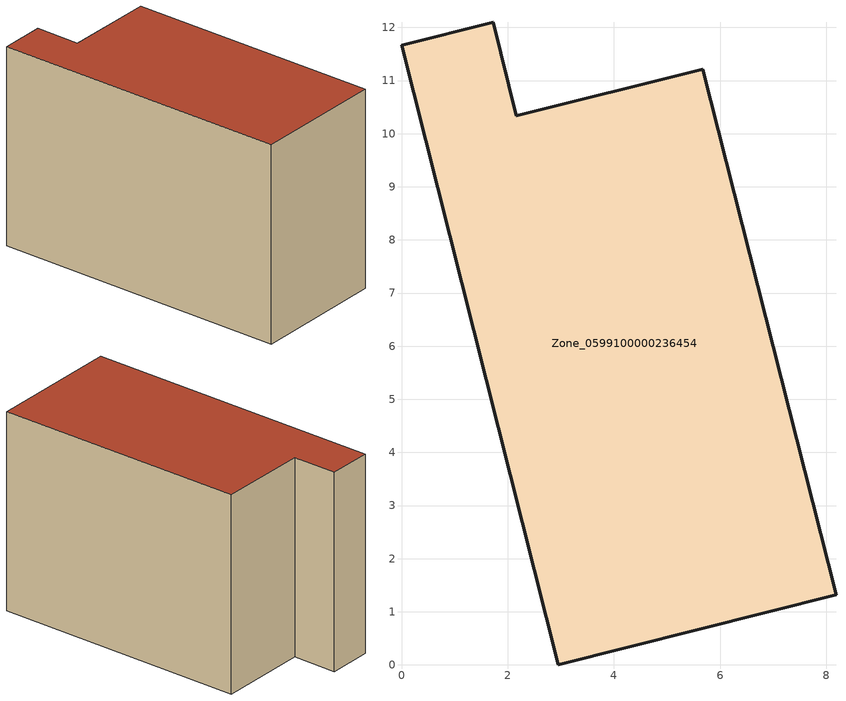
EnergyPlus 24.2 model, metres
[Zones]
Zone_0599100000236454
 floor ground (C_G): 2.95,0 0,11.67 1.73,12.1 2.16,10.34 5.67,11.21 8.18,1.32 z0
 wall outside (C_F): 2.95,0 8.18,1.32 5.67,11.21 2.16,10.34 1.73,12.1 0,11.67 2.95,0 z0:8.04
 roof outside (C_R): 0,11.67 2.95,0 8.18,1.32 5.67,11.21 2.16,10.34 1.73,12.1 z8.04
[BUILDING]
Pand.0599100000236454: North Axis=0; Terrain=City; Loads Convergence Tolerance Value=0.04; Temperature Convergence Tolerance Value=0.4; Solar Distribution=FullExterior; Maximum Number of Warmup Days=25; Minimum Number of Warmup Days=1
[Site:Location]
Rotterdam.The.Hague.AP_ZH_NLD Design_Conditions: Latitude=51.96; Longitude=4.45; Time Zone=1; Elevation=-4.5
[SITE:GROUNDTEMPERATURE:BUILDINGSURFACE]
18, 18, 18, 18, 18, 18, 18, 18, 18, 18, 18, 18
[MATERIAL] Thermal Absorptance=0.9; Solar Absorptance=0.7; Visible Absorptance=0.7
Name | Roughness | Thickness | Conductivity | Density | Specific Heat
G.TI.1975-1991 | MediumSmooth | 0.15 | 0.288461 | 540 | 1210
F.TI.1975-1991 | Rough | 0.3 | 0.230769 | 1920 | 840
R.TI.1975-1991 | MediumRough | 0.2 | 0.153846 | 1500 | 1000
[CONSTRUCTION]
C_G: G.TI.1975-1991
C_F: F.TI.1975-1991
C_R: R.TI.1975-1991
[ZONE]
Zone_0599100000236454: Type=1; Multiplier=1; Ceiling Height=Autocalculate; Volume=Autocalculate; Floor Area=autocalculate; Part of Total Floor Area=Yes
[ZONEINFILTRATION:DESIGNFLOWRATE]
Infil_Zone_0599100000236454: Zone or ZoneList or Space or SpaceList=Zone_0599100000236454; Schedule=AlwaysOn; Design Flow Rate Calculation Method=Flow/Area; Flow Rate per Floor Area=0.003; Constant Term Coefficient=1; Temperature Term Coefficient=0; Velocity Term Coefficient=0; Velocity Squared Term Coefficient=0
[HVACTEMPLATE:ZONE:IDEALLOADSAIRSYSTEM]
Zone_0599100000236454: Maximum Heating Supply Air Temperature=50; Minimum Cooling Supply Air Temperature=13; Maximum Heating Supply Air Humidity Ratio=0.0156; Minimum Cooling Supply Air Humidity Ratio=0.0077; Heating Limit=NoLimit; Cooling Limit=NoLimit; Dehumidification Control Type=ConstantSensibleHeatRatio; Cooling Sensible Heat Ratio=0.7; Dehumidification Setpoint=60; Humidification Control Type=None; Humidification Setpoint=30; Outdoor Air Method=None; Outdoor Air Flow Rate per Person=0.00944; Outdoor Air Flow Rate per Zone Floor Area=0; Outdoor Air Flow Rate per Zone=0; Demand Controlled Ventilation Type=None; Outdoor Air Economizer Type=NoEconomizer; Heat Recovery Type=None; Sensible Heat Recovery Effectiveness=0.7; Latent Heat Recovery Effectiveness=0.65
[ZONECONTROL:THERMOSTAT]
ThermostatControl_Zone_0599100000236454: Zone or ZoneList=Zone_0599100000236454; Control Type Schedule=DualSetpointControlType; Control 1=Thermostat_Zone_0599100000236454; Temperature Difference Between Cutout And Setpoint=0
[THERMOSTATSETPOINT:DUALSETPOINT]
Thermostat_Zone_0599100000236454: Heating Setpoint Temperature Schedule=HeatingSetpoint_Zone_0599100000236454; Cooling Setpoint Temperature Schedule=CoolingSetpoint_Zone_0599100000236454
[SCHEDULE:COMPACT]
HeatingSetpoint_Zone_0599100000236454: Through: 12/31, For: AllDays, Until: 24:00, 21
CoolingSetpoint_Zone_0599100000236454: Through: 12/31, For: AllDays, Until: 24:00, 24
DualSetpointControlType: Through: 12/31, For: AllDays, Until: 24:00, 4
AlwaysOn: Through: 12/31, For: AllDays, Until: 24:00, 1
